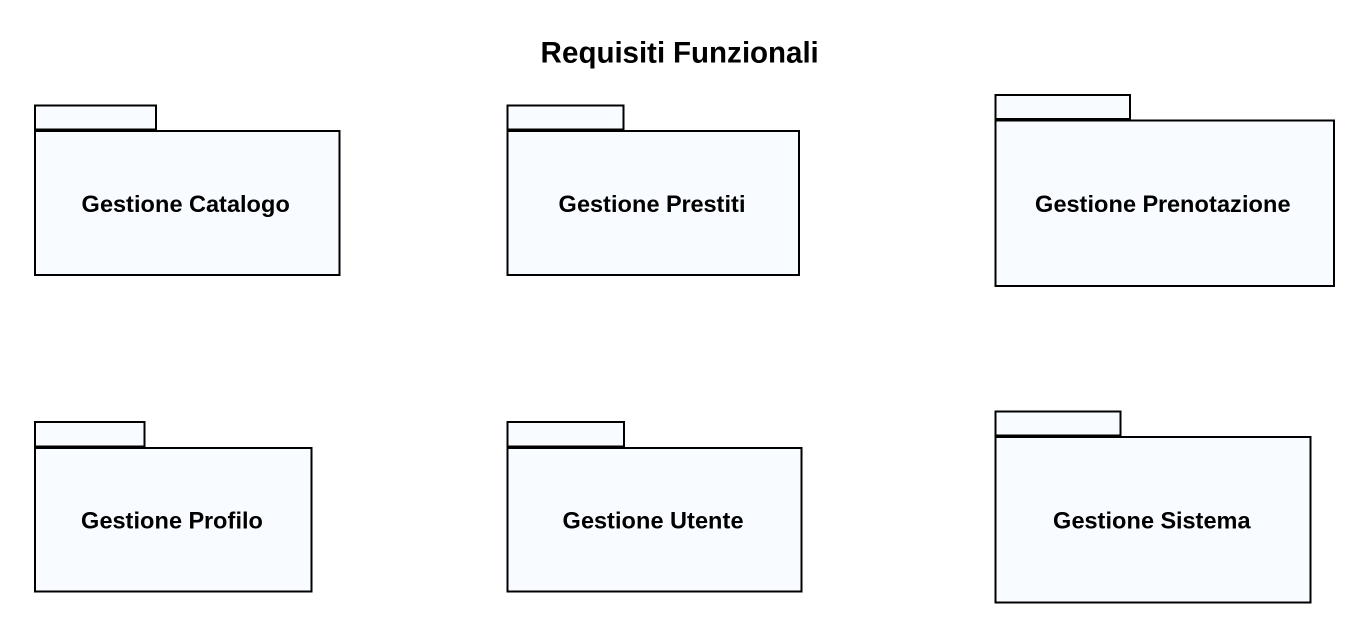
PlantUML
@startuml
title Requisiti Funzionali
package "Gestione Prenotazione" as Gestione_Prenotazione {
}
package "Gestione Catalogo" as Gestione_Catalogo {
}
package "Gestione Prestiti" as Gestione_Prestiti {
}
package "Gestione Profilo" as Gestione_Profilo {
}
package "Gestione Utente" as Gestione_Utente {
}
package "Gestione Sistema" as Gestione_Sistema {
}
@enduml
